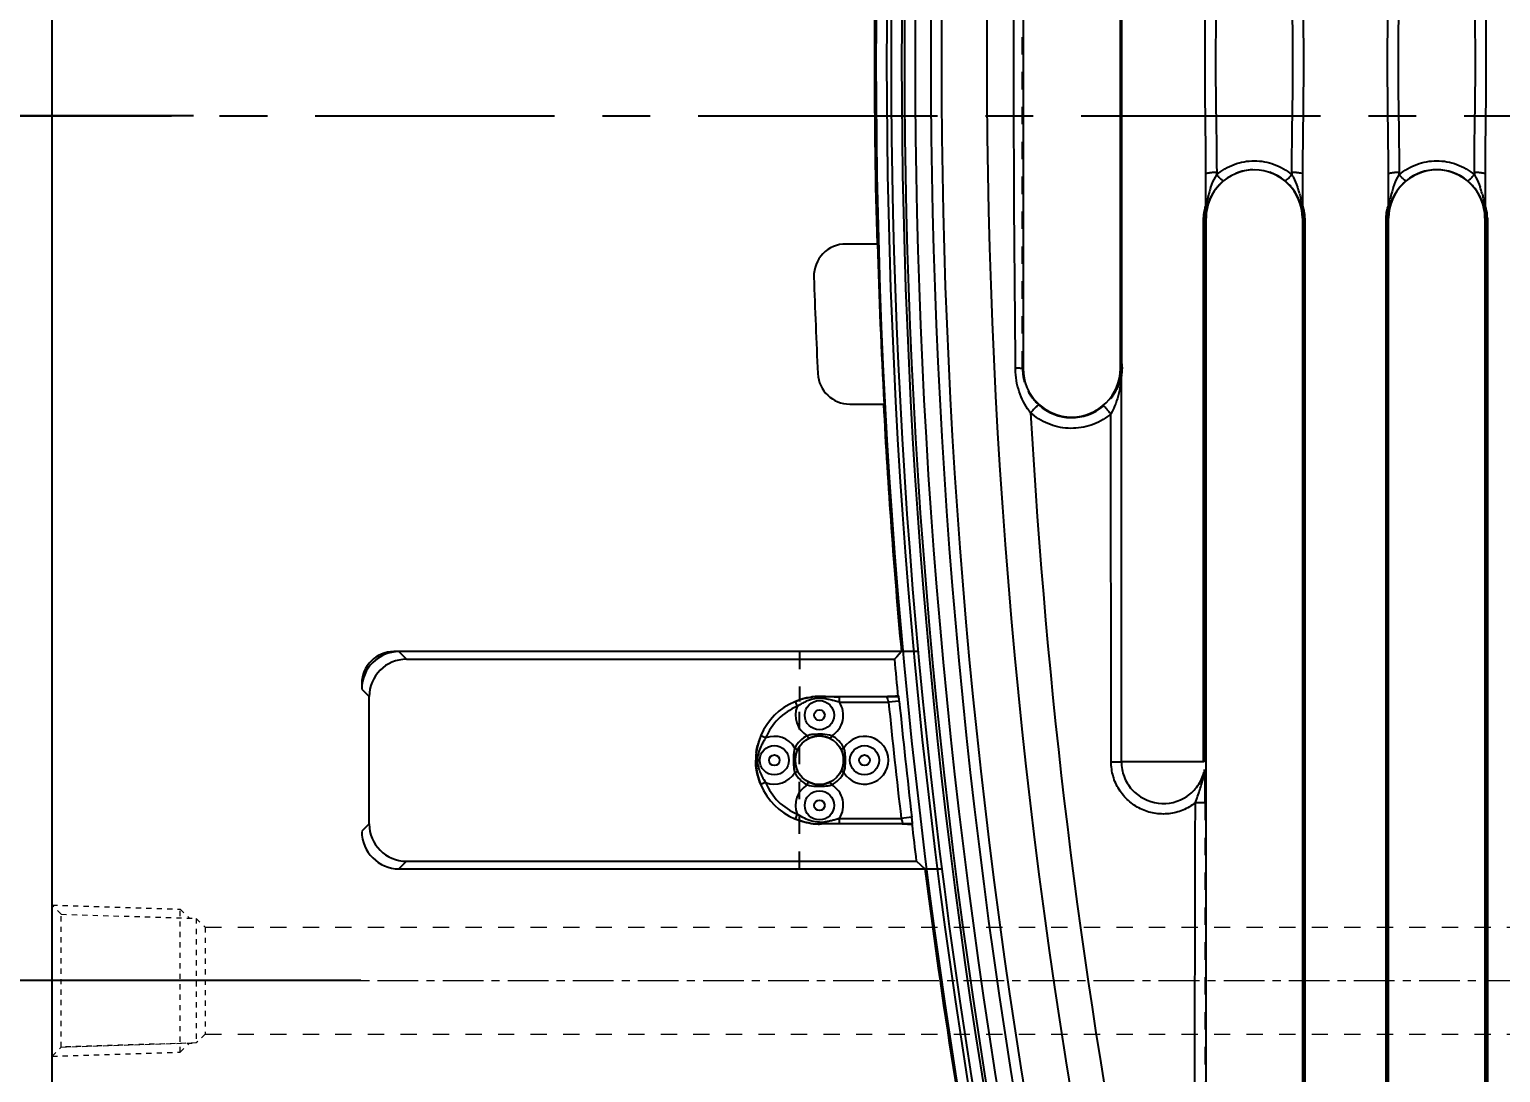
# Model space of a CAD drawing. Header units: millimetres. Extents: x 1147 to 12155, y -6137 to -4403.
# Drawn here: x 3821.6 to 3959.4, y -5353.4 to -5255.7 of the extents above; entities that cross this region are included whole.
import ezdxf

# ---------------------------------------------------------------- set-up
doc = ezdxf.new("R2010")
doc.units = ezdxf.units.MM
doc.header["$LTSCALE"] = 16.335
doc.header["$PDMODE"] = 3
doc.header["$PDSIZE"] = 0.3125
doc.linetypes.add('CENTER', pattern=[0.6, 0.375, -0.075, 0.075, -0.075])
doc.linetypes.add('HIDDEN', pattern=[0.2, 0.1, -0.1])
doc.layers.get('0').update_dxf_attribs({"linetype": 'CONTINUOUS'})
doc.layers.get('Defpoints').update_dxf_attribs({"linetype": 'CONTINUOUS'})
doc.layers.add('cool', color=153, linetype='HIDDEN', lineweight=9)
doc.layers.add('DEFAULT_2', color=8, linetype='HIDDEN')
doc.styles.get("Standard").update_dxf_attribs({"font": 'txt', "width": 0.8})
doc.dimstyles.get("Standard").update_dxf_attribs({"dimtxt": 0.15625, "dimasz": 0.1875, "dimexe": 0.125, "dimexo": 0.0625, "dimtad": 0, "dimtih": 1, "dimtoh": 1, "dimdsep": 46, "dimtxsty": 'Standard', "dimcen": 0.09, "dimadec": 0, "dimazin": 0, "dimtp": 0.01, "dimtm": 0.01, "dimtfac": 1, "dimtofl": 0, "dimtmove": 0, "dimatfit": 3, "dimfxl": 0, "dimtolj": 1, "dimarcsym": 0})

# ---------------------------------------------------------------- blocks, each defined once
blk = doc.blocks.new('*D714')
at = {"color": 4, "lineweight": -2}
blk.add_line((3836.96, -5263.77), (3816.27, -5263.77), dxfattribs=at)
at = {"layer": 'Defpoints', "color": 0}
for p in [(3816.27, -5263.77), (3837.02, -5263.77), (4103.73, -5263.77)]:
    blk.add_point(p, dxfattribs=at)
at = {"color": 6, "insert": (3808.27, -5263.77), "char_height": 8, "attachment_point": 5}
blk.add_mtext('\\A1;0.00', dxfattribs=at)
blk = doc.blocks.new('*D715')
at = {"color": 4, "lineweight": -2}
blk.add_line((3856.58, -5108.77), (3814.98, -5108.77), dxfattribs=at)
at = {"layer": 'Defpoints', "color": 0}
for p in [(3814.98, -5108.77), (3856.64, -5108.77), (4103.73, -5263.77)]:
    blk.add_point(p, dxfattribs=at)
at = {"color": 6, "insert": (3801.11, -5108.77), "char_height": 8, "attachment_point": 5}
blk.add_mtext('\\A1;155.00', dxfattribs=at)
blk = doc.blocks.new('*D716')
at = {"color": 4, "lineweight": -2}
blk.add_line((3858.67, -5058.77), (3814.98, -5058.77), dxfattribs=at)
at = {"layer": 'Defpoints', "color": 0}
for p in [(3814.98, -5058.77), (3858.73, -5058.77), (4103.73, -5263.77)]:
    blk.add_point(p, dxfattribs=at)
at = {"color": 6, "insert": (3800.58, -5058.77), "char_height": 8, "attachment_point": 5}
blk.add_mtext('\\A1;205.00', dxfattribs=at)
blk = doc.blocks.new('*D717')
at = {"color": 4, "lineweight": -2}
blk.add_line((3824.53, -5433.77), (3814.98, -5433.77), dxfattribs=at)
at = {"layer": 'Defpoints', "color": 0}
for p in [(4103.73, -5263.77), (3814.98, -5433.77), (3824.59, -5433.77)]:
    blk.add_point(p, dxfattribs=at)
at = {"color": 6, "insert": (3801.65, -5433.77), "char_height": 8, "attachment_point": 5}
blk.add_mtext('\\A1;170.00', dxfattribs=at)
blk = doc.blocks.new('*D718')
at = {"color": 4, "lineweight": -2}
blk.add_line((3847.67, -5468.77), (3814.98, -5468.77), dxfattribs=at)
at = {"layer": 'Defpoints', "color": 0}
for p in [(4103.73, -5263.77), (3814.98, -5468.77), (3847.73, -5468.77)]:
    blk.add_point(p, dxfattribs=at)
at = {"color": 6, "insert": (3800.58, -5468.77), "char_height": 8, "attachment_point": 5}
blk.add_mtext('\\A1;205.00', dxfattribs=at)
blk = doc.blocks.new('*D719')
at = {"color": 4, "lineweight": -2}
blk.add_line((3858.73, -5479.83), (3858.73, -5513.1), dxfattribs=at)
at = {"layer": 'Defpoints', "color": 0}
for p in [(4103.73, -5263.77), (3858.73, -5479.77), (3858.73, -5513.1)]:
    blk.add_point(p, dxfattribs=at)
at = {"color": 6, "insert": (3858.73, -5528.03), "char_height": 8, "attachment_point": 5, "rotation": 90}
blk.add_mtext('\\A1;245.00', dxfattribs=at)
blk = doc.blocks.new('*D721')
at = {"color": 4, "lineweight": -2}
blk.add_line((3858.73, -5054.5), (3858.73, -5013.34), dxfattribs=at)
at = {"layer": 'Defpoints', "color": 0}
for p in [(3858.73, -5013.34), (3858.73, -5054.56), (4103.73, -5263.77)]:
    blk.add_point(p, dxfattribs=at)
at = {"color": 6, "insert": (3858.73, -4998.41), "char_height": 8, "attachment_point": 5, "rotation": 90}
blk.add_mtext('\\A1;245.00', dxfattribs=at)
blk = doc.blocks.new('*D722')
at = {"color": 4, "lineweight": -2}
blk.add_line((3862.55, -5213.77), (3818.26, -5213.77), dxfattribs=at)
at = {"layer": 'Defpoints', "color": 0}
for p in [(3818.26, -5213.77), (3862.62, -5213.77), (4103.73, -5263.77)]:
    blk.add_point(p, dxfattribs=at)
at = {"color": 6, "insert": (3807.06, -5213.77), "char_height": 8, "attachment_point": 5}
blk.add_mtext('\\A1;50.00', dxfattribs=at)
blk = doc.blocks.new('*D723')
at = {"color": 4, "lineweight": -2}
blk.add_line((3852.64, -5344.77), (3818.26, -5344.77), dxfattribs=at)
at = {"layer": 'Defpoints', "color": 0}
for p in [(4103.73, -5263.77), (3818.26, -5344.77), (3852.7, -5344.77)]:
    blk.add_point(p, dxfattribs=at)
at = {"color": 6, "insert": (3807.59, -5344.77), "char_height": 8, "attachment_point": 5}
blk.add_mtext('\\A1;81.00', dxfattribs=at)
blk = doc.blocks.new('37')
at = {"layer": 'cool', "ltscale": 0.3}
for p, q in [((720.86, -74.78), (720, -73.92)), ((720, -73.92), (732, -74.3)), ((732, -74.3), (732.86, -75.15)), ((732, -87.7), (732, -74.3)), ((720.86, -87.22), (720.86, -74.78)), ((720.86, -74.78), (733.5, -75.17)), ((733.5, -75.17), (734.33, -76)), ((733.5, -75.17), (733.5, -86.83)), ((734.33, -76), (734.33, -86)), ((734.33, -86), (733.5, -86.83)), ((720, -88.08), (720.86, -87.22)), ((720, -88.08), (732, -87.7)), ((733.5, -86.83), (720.86, -87.22)), ((720.86, -87.22), (733.5, -86.83)), ((732, -87.7), (732.86, -86.85))]:
    blk.add_line(p, q, dxfattribs=at)
at = {"layer": 'cool', "ltscale": 0.932966}
for p, q in [((734.33, -76), (1170, -76)), ((734.33, -86), (1170, -86))]:
    blk.add_line(p, q, dxfattribs=at)
at = {"layer": 'cool', "color": 1, "linetype": 'CENTER', "ltscale": 0.621977}
blk.add_line((720, -81), (1175, -81), dxfattribs=at)

msp = doc.modelspace()

# ---------------------------------------------------------------- linework, layer by layer
at = {"color": 7, "linetype": 'Continuous'}
for p, q in [((3823.729, -5432.772), (3823.729, -5094.772)), ((3914.667, -5230.115), (3914.667, -5287.428)), ((3923.772, -5287.428), (3923.772, -5230.115)), ((3923.888, -5230.663), (3923.888, -5286.883)), ((3931.788, -5272.466), (3931.788, -5269.227)), ((3932.794, -5269.278), (3932.794, -5269.035)), ((3939.832, -5269.035), (3939.832, -5269.278)), ((3940.838, -5269.227), (3940.838, -5272.466)), ((3948.882, -5272.466), (3948.882, -5269.227)), ((3949.887, -5269.278), (3949.887, -5269.035)), ((3956.926, -5269.035), (3956.926, -5269.278)), ((3957.931, -5269.227), (3957.931, -5272.466)), ((3931.576, -5324.28), (3931.576, -5273.351)), ((3931.576, -5273.351), (3931.799, -5273.351)), ((3931.628, -5324.28), (3931.628, -5273.351)), ((3931.799, -5363.846), (3931.799, -5273.351)), ((3940.827, -5273.351), (3940.827, -5363.846)), ((3941.051, -5273.351), (3940.827, -5273.351)), ((3940.999, -5273.351), (3940.999, -5363.846)), ((3941.051, -5273.351), (3941.051, -5363.846)), ((3948.669, -5378.124), (3948.669, -5273.351)), ((3948.669, -5273.351), (3948.893, -5273.351)), ((3948.721, -5378.124), (3948.721, -5273.351)), ((3948.893, -5378.124), (3948.893, -5273.351)), ((3957.92, -5273.351), (3957.92, -5378.124)), ((3958.144, -5273.351), (3957.92, -5273.351)), ((3958.092, -5273.351), (3958.092, -5378.124)), ((3958.144, -5273.351), (3958.144, -5378.124)), ((3900.983, -5275.772), (3898.073, -5275.772)), ((3923.846, -5287.428), (3923.884, -5287.428)), ((3923.871, -5324.28), (3923.871, -5288.085)), ((3898.436, -5290.772), (3901.591, -5290.772)), ((3904.831, -5313.956), (3855.729, -5313.956)), ((3856.202, -5313.956), (3856.918, -5314.672)), ((3903.266, -5313.956), (3902.831, -5314.433)), ((3856.918, -5314.672), (3902.613, -5314.672)), ((3902.831, -5314.433), (3902.613, -5314.672)), ((3852.729, -5317.473), (3853.422, -5318.167)), ((3853.422, -5330.091), (3853.422, -5318.167)), ((3902.948, -5318.176), (3895.59, -5318.176)), ((3897.463, -5318.679), (3897.463, -5318.176)), ((3893.312, -5318.63), (3893.504, -5319.094)), ((3893.729, -5318.503), (3893.729, -5318.63)), ((3897.463, -5318.679), (3902.067, -5318.679)), ((3903.066, -5318.579), (3902.067, -5318.679)), ((3890.555, -5322.043), (3890.091, -5321.851)), ((3894.444, -5321.829), (3894.577, -5322.097)), ((3896.737, -5321.829), (3896.603, -5322.097)), ((3893.29, -5322.982), (3893.558, -5323.116)), ((3897.891, -5322.982), (3897.622, -5323.116)), ((3893.29, -5325.276), (3893.558, -5325.142)), ((3897.891, -5325.276), (3897.622, -5325.142)), ((3931.628, -5324.28), (3923.871, -5324.28)), ((3890.555, -5326.215), (3890.091, -5326.407)), ((3894.444, -5326.429), (3894.577, -5326.161)), ((3896.737, -5326.429), (3896.603, -5326.161)), ((3893.504, -5329.164), (3893.312, -5329.628)), ((3853.422, -5330.091), (3852.729, -5330.785)), ((3904.24, -5330.082), (3895.59, -5330.082)), ((3897.463, -5329.58), (3903.248, -5329.58)), ((3904.245, -5329.462), (3903.248, -5329.58)), ((3856.918, -5333.586), (3856.202, -5334.302)), ((3856.202, -5334.302), (3907.047, -5334.302)), ((3856.918, -5333.586), (3904.666, -5333.586)), ((3904.666, -5333.586), (3905.476, -5334.302))]:
    msp.add_line(p, q, dxfattribs=at)
at = {"color": 1, "linetype": 'CENTER', "ltscale": 3.659596}
msp.add_line((3776.634, -5263.772), (4430.824, -5263.772), dxfattribs=at)
at = {"color": 7, "linetype": 'Continuous'}
for centre, radius in [((3895.59, -5319.906), 1.368), ((3895.59, -5319.906), 0.497), ((3895.59, -5324.129), 2.276), ((3891.367, -5324.129), 1.368), ((3891.367, -5324.129), 0.497), ((3899.813, -5324.129), 1.368), ((3899.813, -5324.129), 0.497), ((3895.59, -5328.352), 1.368), ((3895.59, -5328.352), 0.497)]:
    msp.add_circle(centre, radius, dxfattribs=at)
for centre, radius, start, end in [((4505.929, -5258.772), 605.047, 169.272711, 190.727289), ((4505.929, -5258.772), 604.043, 169.272711, 190.727289), ((4505.929, -5258.772), 603.626, 169.272711, 190.727289), ((4505.929, -5258.772), 602.639, 169.272711, 190.727289), ((4505.929, -5258.772), 602.369, 169.272711, 190.727289), ((4505.929, -5258.772), 601.382, 169.272711, 190.727289), ((4505.929, -5258.772), 599.906, 169.272711, 190.727289), ((4505.929, -5258.772), 598.919, 169.272711, 190.727289), ((4505.929, -5258.772), 594.664, 169.272711, 190.727289), ((6360.815, -5258.772), 2447.046, 179.329378, 180.670621), ((4505.929, -5258.772), 605.185, 178.390315, 181.609685), ((3936.313, -5273.351), 4.514, 0, 180), ((3953.407, -5273.351), 4.514, 0, 180), ((3953.407, -5273.297), 4.488, 50.0668, 129.93443), ((3940.612, -5273.355), 8.85, 164.28116, 168.36009), ((3940.005, -5273.186), 8.219, 161.11017, 164.26855), ((3932.63, -5273.185), 8.211, 15.03313, 19.57562), ((3957.706, -5273.355), 8.85, 164.28115, 168.36009), ((3957.098, -5273.186), 8.219, 161.11016, 164.26854), ((3949.724, -5273.185), 8.211, 15.03312, 19.57561), ((3930.846, -5272.249), 0.942, 347.95537, 359.98382), ((3905.373, -5273.524), 26.416, 1.95041, 2.34044), ((3930.883, -5272.467), 0.905, 349.97346, 0.07533), ((3941.779, -5272.249), 0.942, 180.01321, 192.04539), ((3941.751, -5272.465), 0.913, 180.03426, 190.05127), ((3968.313, -5273.561), 27.477, 177.91745, 178.04846), ((3966.178, -5273.483), 25.34, 177.65342, 177.91798), ((3941.8, -5272.276), 0.94, 178.36045, 190.35023), ((3947.94, -5272.249), 0.942, 347.95537, 359.98382), ((3922.467, -5273.524), 26.416, 1.95041, 2.34044), ((3947.977, -5272.467), 0.905, 349.97346, 0.07533), ((3958.873, -5272.249), 0.942, 180.01321, 192.04539), ((3958.844, -5272.465), 0.913, 180.03426, 190.05127), ((3985.407, -5273.561), 27.477, 177.91745, 178.04846), ((3983.271, -5273.483), 25.34, 177.65342, 177.91798), ((3958.893, -5272.276), 0.94, 178.36045, 190.35023), ((3898.073, -5278.772), 3, 90, 181.8845), ((4505.929, -5258.772), 605.132, 181.609824, 183.031273), ((4505.929, -5258.772), 611.185, 181.884497, 182.733065), ((3898.436, -5287.772), 3, 182.73306, 270), ((3921.294, -5287.327), 7.358, 180.66477, 181.45014), ((3919.22, -5287.428), 4.553, 180, 0), ((3919.146, -5287.302), 4.748, 340.84595, 351.78273), ((3919.763, -5287.357), 4.172, 349.95743, 351.2442), ((3893.467, -5286.917), 30.421, 359.03717, 359.38618), ((3884.951, -5286.878), 38.938, 359.46339, 359.99317), ((4505.929, -5258.772), 605.185, 183.03101, 185.231862), ((3919.566, -5288.121), 5.435, 217.18226, 219.51455), ((3919.094, -5287.454), 5.555, 227.95063, 230.13497), ((4505.929, -5258.772), 591.466, 183.179757, 190.727288), ((3919.226, -5287.44), 4.594, 227.59195, 310.56695), ((3919.262, -5287.411), 5.606, 308.55817, 310.21016), ((3856.229, -5317.456), 3.5, 90, 180), ((3855.729, -5316.956), 3, 90, 180), ((4505.929, -5258.772), 605.9, 185.293616, 185.626552), ((3895.59, -5324.129), 5.953, 90, 270), ((3897.641, -5246.443), 71.734, 269.32312, 269.85783), ((3873.849, -5321.475), 29.36, 5.65909, 6.46741), ((3895.59, -5324.129), 5.451, 112.50433, 157.49567), ((3895.59, -5319.906), 2.239, 158.72417, 239.18722), ((3895.59, -5319.906), 2.239, 300.81278, 33.24704), ((4505.929, -5258.772), 606.827, 185.665569, 186.700867), ((4505.929, -5258.772), 605.822, 185.665569, 186.700861), ((3896.16, -5324.349), 6.564, 162.74278, 165.2017), ((3895.81, -5324.235), 6.196, 157.36383, 162.78872), ((3895.561, -5325.443), 6.051, 149.35049, 151.16403), ((3896.011, -5325.713), 6.575, 146.06821, 149.32006), ((3891.367, -5324.129), 2.239, 30.81278, 111.27583), ((3895.59, -5324.129), 2.57, 116.49769, 153.50231), ((3895.603, -5331.22), 9.524, 88.26415, 90.07492), ((3895.59, -5324.129), 2.57, 26.49769, 63.50231), ((3899.813, -5324.129), 2.239, 210.81278, 149.18722), ((3902.693, -5324.117), 9.535, 178.26762, 180.07804), ((3888.51, -5324.141), 9.513, 358.25864, 0.07367), ((3891.367, -5324.129), 2.239, 248.72416, 329.18722), ((3895.59, -5324.129), 5.451, 202.50434, 247.49567), ((3895.59, -5324.129), 2.57, 206.49769, 243.50231), ((3895.59, -5328.352), 2.239, 120.81278, 201.27583), ((3895.578, -5317.038), 9.524, 268.26415, 270.07492), ((3895.59, -5324.129), 2.57, 296.49769, 333.50231), ((3895.59, -5328.352), 2.239, 326.75294, 59.18722), ((3896.965, -5324.071), 6.158, 235.80502, 236.44836), ((3897.672, -5405.913), 75.832, 90.15809, 90.67199), ((3898.577, -5335.158), 5.689, 101.29729, 102.46748), ((4505.929, -5258.772), 605.9, 186.758966, 187.092828), ((3866.774, -5333.815), 37.722, 6.07893, 6.62525), ((3875.668, -5332.813), 28.773, 5.30909, 5.97089), ((3856.229, -5330.802), 3.5, 180, 270), ((4505.929, -5258.772), 605.185, 187.169529, 190.727289)]:
    msp.add_arc(centre, radius, start, end, dxfattribs=at)
for centre, major_axis, start_param, end_param in [((3856.927, -5318.176), (2.482, -2.482), 2.357564, 3.9256213), ((3856.927, -5330.082), (-2.482, -2.482), -0.7840286, 0.7840286)]:
    msp.add_ellipse(centre, major_axis=major_axis, ratio=0.9972647, start_param=start_param, end_param=end_param, dxfattribs=at)
for points, knots in [([(3931.788, -5269.227), (3931.788, -5267.49), (3931.737, -5264.005), (3931.694, -5258.772), (3931.738, -5253.538), (3931.788, -5250.053), (3931.788, -5248.316)], [0, 0, 0, 0, 0.249204, 0.5000026, 0.7507832, 1, 1, 1, 1]), ([(3932.794, -5248.508), (3932.794, -5250.211), (3932.731, -5253.632), (3932.673, -5258.772), (3932.731, -5263.911), (3932.794, -5267.332), (3932.794, -5269.035)], [0, 0, 0, 0, 0.2489842, 0.5000001, 0.751016, 1, 1, 1, 1]), ([(3939.832, -5269.035), (3939.832, -5267.332), (3939.896, -5263.911), (3939.953, -5258.772), (3939.896, -5253.632), (3939.832, -5250.211), (3939.832, -5248.508)], [0, 0, 0, 0, 0.2489837, 0.4999993, 0.7510154, 1, 1, 1, 1]), ([(3940.838, -5248.316), (3940.838, -5250.053), (3940.889, -5253.538), (3940.932, -5258.772), (3940.889, -5264.005), (3940.838, -5267.49), (3940.838, -5269.227)], [0, 0, 0, 0, 0.2492143, 0.4999987, 0.7507934, 1, 1, 1, 1]), ([(3948.882, -5269.227), (3948.882, -5267.49), (3948.831, -5264.005), (3948.788, -5258.772), (3948.831, -5253.538), (3948.882, -5250.053), (3948.882, -5248.316)], [0, 0, 0, 0, 0.249204, 0.5000026, 0.7507832, 1, 1, 1, 1]), ([(3949.887, -5248.508), (3949.888, -5250.211), (3949.824, -5253.632), (3949.767, -5258.772), (3949.824, -5263.911), (3949.887, -5267.332), (3949.887, -5269.035)], [0, 0, 0, 0, 0.2489842, 0.5000001, 0.751016, 1, 1, 1, 1]), ([(3956.926, -5269.035), (3956.926, -5267.332), (3956.989, -5263.911), (3957.047, -5258.772), (3956.989, -5253.632), (3956.926, -5250.211), (3956.926, -5248.508)], [0, 0, 0, 0, 0.2489837, 0.4999993, 0.7510154, 1, 1, 1, 1]), ([(3957.931, -5248.316), (3957.931, -5250.053), (3957.982, -5253.538), (3958.025, -5258.772), (3957.982, -5264.005), (3957.931, -5267.49), (3957.931, -5269.227)], [0, 0, 0, 0, 0.2492143, 0.4999987, 0.7507934, 1, 1, 1, 1]), ([(3932.794, -5269.278), (3933.277, -5268.867), (3934.398, -5268.206), (3936.313, -5267.864), (3938.229, -5268.207), (3939.35, -5268.867), (3939.832, -5269.278)], [0, 0, 0, 0, 0.2495503, 0.5000102, 0.750467, 1, 1, 1, 1]), ([(3949.887, -5269.278), (3950.37, -5268.867), (3951.491, -5268.207), (3953.407, -5267.864), (3955.322, -5268.206), (3956.443, -5268.867), (3956.926, -5269.278)], [0, 0, 0, 0, 0.2495481, 0.5000046, 0.7504662, 1, 1, 1, 1]), ([(3931.788, -5269.227), (3931.788, -5269.189), (3931.916, -5269.125), (3932.107, -5269.084), (3932.425, -5269.043), (3932.66, -5269.035), (3932.794, -5269.035)], [0, 0, 0, 0, 0.1077377, 0.3176549, 0.6172999, 1, 1, 1, 1]), ([(3932.228, -5270.525), (3932.266, -5270.414), (3932.424, -5269.986), (3932.622, -5269.571), (3932.794, -5269.278)], [0, 0, 0, 0, 0.2561522, 1, 1, 1, 1]), ([(3933.433, -5269.856), (3933.421, -5269.86), (3933.387, -5269.847), (3933.335, -5269.815), (3933.264, -5269.76), (3933.145, -5269.654), (3932.985, -5269.492), (3932.858, -5269.351), (3932.794, -5269.278)], [0, 0, 0, 0, 0.0403801, 0.1132864, 0.2168797, 0.3470449, 0.6636891, 1, 1, 1, 1]), ([(3939.194, -5269.856), (3939.204, -5269.859), (3939.233, -5269.85), (3939.311, -5269.804), (3939.446, -5269.689), (3939.629, -5269.505), (3939.763, -5269.357), (3939.832, -5269.278)], [0, 0, 0, 0, 0.0353528, 0.0990965, 0.3156987, 0.6364253, 1, 1, 1, 1]), ([(3939.832, -5269.035), (3939.966, -5269.035), (3940.201, -5269.043), (3940.52, -5269.084), (3940.711, -5269.125), (3940.838, -5269.189), (3940.838, -5269.227)], [0, 0, 0, 0, 0.3827001, 0.6823451, 0.8922623, 1, 1, 1, 1]), ([(3939.832, -5269.278), (3939.885, -5269.366), (3940.09, -5269.739), (3940.258, -5270.131), (3940.366, -5270.434)], [0, 0, 0, 0, 0.2422963, 1, 1, 1, 1]), ([(3948.882, -5269.227), (3948.882, -5269.189), (3949.009, -5269.125), (3949.2, -5269.084), (3949.519, -5269.043), (3949.754, -5269.035), (3949.887, -5269.035)], [0, 0, 0, 0, 0.1077377, 0.3176549, 0.6172999, 1, 1, 1, 1]), ([(3949.322, -5270.525), (3949.36, -5270.414), (3949.517, -5269.986), (3949.715, -5269.571), (3949.887, -5269.278)], [0, 0, 0, 0, 0.2561522, 1, 1, 1, 1]), ([(3950.526, -5269.856), (3950.515, -5269.86), (3950.481, -5269.847), (3950.429, -5269.815), (3950.358, -5269.76), (3950.238, -5269.654), (3950.079, -5269.492), (3949.951, -5269.351), (3949.887, -5269.278)], [0, 0, 0, 0, 0.0403801, 0.1132864, 0.2168797, 0.3470449, 0.6636891, 1, 1, 1, 1]), ([(3956.287, -5269.856), (3956.297, -5269.859), (3956.327, -5269.85), (3956.404, -5269.804), (3956.539, -5269.689), (3956.723, -5269.505), (3956.857, -5269.357), (3956.926, -5269.278)], [0, 0, 0, 0, 0.0353493, 0.0990886, 0.3156832, 0.63641, 1, 1, 1, 1]), ([(3956.926, -5269.035), (3957.059, -5269.035), (3957.295, -5269.043), (3957.613, -5269.084), (3957.804, -5269.125), (3957.931, -5269.189), (3957.931, -5269.227)], [0, 0, 0, 0, 0.3827001, 0.6823451, 0.8922623, 1, 1, 1, 1]), ([(3956.926, -5269.278), (3956.978, -5269.366), (3957.183, -5269.739), (3957.352, -5270.131), (3957.46, -5270.434)], [0, 0, 0, 0, 0.2422963, 1, 1, 1, 1]), ([(3940.56, -5271.055), (3940.598, -5271.198), (3940.667, -5271.483), (3940.729, -5271.805), (3940.764, -5272.018), (3940.78, -5272.122), (3940.795, -5272.224), (3940.807, -5272.321), (3940.821, -5272.412), (3940.822, -5272.458), (3940.839, -5272.512), (3940.838, -5272.476), (3940.838, -5272.466)], [0, 0, 0, 0, 0.2947104, 0.5854651, 0.656224, 0.7259694, 0.7946352, 0.8621265, 0.92397, 0.9666013, 0.978858, 1, 1, 1, 1]), ([(3957.653, -5271.055), (3957.692, -5271.198), (3957.76, -5271.483), (3957.822, -5271.805), (3957.857, -5272.018), (3957.873, -5272.122), (3957.888, -5272.224), (3957.9, -5272.321), (3957.914, -5272.412), (3957.916, -5272.458), (3957.932, -5272.512), (3957.931, -5272.476), (3957.931, -5272.466)], [0, 0, 0, 0, 0.2947104, 0.5854652, 0.6562241, 0.7259694, 0.7946353, 0.8621267, 0.9239701, 0.9666014, 0.978858, 1, 1, 1, 1]), ([(3931.576, -5273.351), (3931.576, -5273.119), (3931.605, -5272.799), (3931.695, -5272.439), (3931.738, -5272.306), (3931.761, -5272.259)], [0, 0, 0, 0, 0.6249917, 0.8585262, 1, 1, 1, 1]), ([(3931.768, -5272.445), (3931.767, -5272.44), (3931.765, -5272.422), (3931.739, -5272.46), (3931.73, -5272.51), (3931.698, -5272.62), (3931.674, -5272.761), (3931.659, -5272.869), (3931.653, -5272.927)], [0, 0, 0, 0, 0.0315858, 0.0586547, 0.1796491, 0.3874533, 0.666809, 1, 1, 1, 1]), ([(3931.761, -5272.259), (3931.766, -5272.248), (3931.78, -5272.211), (3931.788, -5272.242), (3931.788, -5272.249)], [0, 0, 0, 0, 0.6264378, 1, 1, 1, 1]), ([(3931.788, -5272.466), (3931.788, -5272.568), (3931.85, -5272.076), (3931.883, -5271.893), (3931.924, -5271.67), (3931.945, -5271.57)], [0, 0, 0, 0, 0.3379978, 0.6635058, 1, 1, 1, 1]), ([(3940.892, -5272.324), (3940.889, -5272.316), (3940.88, -5272.291), (3940.87, -5272.266), (3940.861, -5272.249)], [0, 0, 0, 0, 0.3100046, 1, 1, 1, 1]), ([(3940.999, -5273.351), (3940.999, -5273.162), (3940.981, -5272.897), (3940.921, -5272.598), (3940.893, -5272.484), (3940.876, -5272.445)], [0, 0, 0, 0, 0.6198883, 0.8589649, 1, 1, 1, 1]), ([(3941.051, -5273.351), (3941.051, -5273.147), (3941.02, -5272.799), (3940.941, -5272.459), (3940.892, -5272.324)], [0, 0, 0, 0, 0.5872905, 1, 1, 1, 1]), ([(3948.669, -5273.351), (3948.669, -5273.119), (3948.699, -5272.799), (3948.788, -5272.439), (3948.831, -5272.306), (3948.854, -5272.259)], [0, 0, 0, 0, 0.6249917, 0.8585262, 1, 1, 1, 1]), ([(3948.861, -5272.445), (3948.861, -5272.44), (3948.859, -5272.422), (3948.832, -5272.46), (3948.824, -5272.51), (3948.791, -5272.62), (3948.768, -5272.761), (3948.753, -5272.869), (3948.746, -5272.927)], [0, 0, 0, 0, 0.0315858, 0.0586547, 0.1796491, 0.3874533, 0.666809, 1, 1, 1, 1]), ([(3948.854, -5272.259), (3948.859, -5272.248), (3948.873, -5272.211), (3948.882, -5272.242), (3948.882, -5272.249)], [0, 0, 0, 0, 0.6264378, 1, 1, 1, 1]), ([(3948.882, -5272.466), (3948.882, -5272.568), (3948.943, -5272.076), (3948.977, -5271.893), (3949.017, -5271.67), (3949.038, -5271.57)], [0, 0, 0, 0, 0.337998, 0.6635059, 1, 1, 1, 1]), ([(3957.986, -5272.324), (3957.983, -5272.316), (3957.973, -5272.291), (3957.963, -5272.266), (3957.954, -5272.249)], [0, 0, 0, 0, 0.3100046, 1, 1, 1, 1]), ([(3958.092, -5273.351), (3958.092, -5273.162), (3958.075, -5272.897), (3958.015, -5272.598), (3957.987, -5272.484), (3957.969, -5272.445)], [0, 0, 0, 0, 0.6198883, 0.8589649, 1, 1, 1, 1]), ([(3958.144, -5273.351), (3958.144, -5273.147), (3958.114, -5272.799), (3958.034, -5272.459), (3957.986, -5272.324)], [0, 0, 0, 0, 0.5872905, 1, 1, 1, 1]), ([(3931.653, -5272.927), (3931.649, -5272.961), (3931.635, -5273.102), (3931.628, -5273.244), (3931.628, -5273.351)], [0, 0, 0, 0, 0.2408671, 1, 1, 1, 1]), ([(3948.746, -5272.927), (3948.742, -5272.961), (3948.728, -5273.102), (3948.721, -5273.244), (3948.721, -5273.351)], [0, 0, 0, 0, 0.2408671, 1, 1, 1, 1]), ([(3914.614, -5287.428), (3914.609, -5287.426), (3914.59, -5287.426), (3914.53, -5287.42), (3914.403, -5287.419), (3914.196, -5287.414), (3914.031, -5287.413), (3913.937, -5287.412)], [0, 0, 0, 0, 0.0253558, 0.0813523, 0.2714265, 0.5831719, 1, 1, 1, 1]), ([(3915.236, -5291.406), (3914.826, -5290.865), (3914.189, -5289.604), (3913.956, -5288.218), (3913.938, -5287.513)], [0, 0, 0, 0, 0.4906966, 1, 1, 1, 1]), ([(3923.846, -5287.98), (3923.852, -5287.938), (3923.874, -5287.755), (3923.884, -5287.57), (3923.884, -5287.428)], [0, 0, 0, 0, 0.2318212, 1, 1, 1, 1]), ([(3923.889, -5286.909), (3923.902, -5286.995), (3923.946, -5287.355), (3923.928, -5287.721), (3923.886, -5287.992)], [0, 0, 0, 0, 0.2417625, 1, 1, 1, 1]), ([(3923.869, -5288.099), (3923.854, -5288.322), (3923.766, -5289.204), (3923.569, -5290.079), (3923.34, -5290.702)], [0, 0, 0, 0, 0.2518803, 1, 1, 1, 1]), ([(3923.34, -5290.702), (3923.309, -5290.789), (3923.177, -5291.128), (3923.018, -5291.458), (3922.881, -5291.692)], [0, 0, 0, 0, 0.2544745, 1, 1, 1, 1]), ([(3916.128, -5290.831), (3916.117, -5290.829), (3916.088, -5290.856), (3916.036, -5290.894), (3915.963, -5290.965), (3915.873, -5291.051), (3915.767, -5291.158), (3915.598, -5291.335), (3915.465, -5291.478), (3915.373, -5291.579)], [0, 0, 0, 0, 0.0296179, 0.0961492, 0.1929665, 0.3103906, 0.44937, 0.6155093, 1, 1, 1, 1]), ([(3922.756, -5291.795), (3922.249, -5292.199), (3921.085, -5292.837), (3919.128, -5293.15), (3917.179, -5292.796), (3916.03, -5292.134), (3915.533, -5291.718)], [0, 0, 0, 0, 0.250217, 0.5002674, 0.7501373, 1, 1, 1, 1]), ([(3922.213, -5290.929), (3922.221, -5290.934), (3922.241, -5290.959), (3922.285, -5291.004), (3922.347, -5291.076), (3922.463, -5291.207), (3922.642, -5291.414), (3922.795, -5291.592), (3922.881, -5291.692)], [0, 0, 0, 0, 0.0275435, 0.0927506, 0.1885433, 0.3055378, 0.6112265, 1, 1, 1, 1]), ([(3901.836, -5318.176), (3901.852, -5318.17), (3901.898, -5318.237), (3901.942, -5318.327), (3902.008, -5318.492), (3902.047, -5318.612), (3902.067, -5318.679)], [0, 0, 0, 0, 0.0931603, 0.3128738, 0.6301119, 1, 1, 1, 1]), ([(3894.216, -5318.678), (3894.151, -5318.709), (3893.906, -5318.834), (3893.673, -5318.98), (3893.504, -5319.094)], [0, 0, 0, 0, 0.2605905, 1, 1, 1, 1]), ([(3894.842, -5318.438), (3894.786, -5318.454), (3894.573, -5318.52), (3894.365, -5318.606), (3894.216, -5318.678)], [0, 0, 0, 0, 0.2596569, 1, 1, 1, 1]), ([(3895.591, -5318.328), (3895.526, -5318.328), (3895.273, -5318.339), (3895.023, -5318.387), (3894.842, -5318.438)], [0, 0, 0, 0, 0.2561836, 1, 1, 1, 1]), ([(3896.289, -5318.403), (3896.233, -5318.392), (3896.003, -5318.351), (3895.768, -5318.329), (3895.591, -5318.329)], [0, 0, 0, 0, 0.2420668, 1, 1, 1, 1]), ([(3896.876, -5318.539), (3896.829, -5318.527), (3896.635, -5318.478), (3896.439, -5318.432), (3896.289, -5318.403)], [0, 0, 0, 0, 0.2372037, 1, 1, 1, 1]), ([(3897.463, -5318.679), (3897.415, -5318.669), (3897.218, -5318.627), (3897.024, -5318.577), (3896.876, -5318.539)], [0, 0, 0, 0, 0.2409309, 1, 1, 1, 1]), ([(3889.918, -5323.31), (3889.846, -5323.545), (3889.755, -5324.039), (3889.811, -5324.538), (3889.871, -5324.78)], [0, 0, 0, 0, 0.4969695, 1, 1, 1, 1]), ([(3890.26, -5322.524), (3890.228, -5322.584), (3890.093, -5322.837), (3889.981, -5323.102), (3889.918, -5323.31)], [0, 0, 0, 0, 0.238892, 1, 1, 1, 1]), ([(3889.871, -5324.78), (3889.886, -5324.841), (3889.953, -5325.077), (3890.046, -5325.304), (3890.123, -5325.467)], [0, 0, 0, 0, 0.2591535, 1, 1, 1, 1]), ([(3930.798, -5328.105), (3930.444, -5328.388), (3929.652, -5328.856), (3928.319, -5329.199), (3926.942, -5329.156), (3925.63, -5328.732), (3924.487, -5327.96), (3923.602, -5326.903), (3923.042, -5325.643), (3922.914, -5324.731), (3922.913, -5324.278)], [0, 0, 0, 0, 0.1247996, 0.2497247, 0.3746821, 0.4997187, 0.6247713, 0.7498493, 0.8750098, 1, 1, 1, 1]), ([(3922.913, -5324.278), (3923.017, -5324.278), (3923.336, -5324.278), (3923.654, -5324.278), (3923.869, -5324.28)], [0, 0, 0, 0, 0.3263479, 1, 1, 1, 1]), ([(3923.869, -5324.28), (3923.868, -5324.748), (3924.048, -5325.692), (3925.019, -5327.319), (3927.264, -5328.512), (3929.732, -5327.908), (3931.078, -5326.575), (3931.489, -5325.705), (3931.607, -5325.252)], [0, 0, 0, 0, 0.1256769, 0.2514521, 0.4998476, 0.7483264, 0.8741981, 1, 1, 1, 1]), ([(3931.729, -5328.113), (3931.73, -5327.54), (3931.72, -5326.711), (3931.686, -5325.676), (3931.671, -5325.214), (3931.651, -5325.009)], [0, 0, 0, 0, 0.5540547, 0.800494, 1, 1, 1, 1]), ([(3890.123, -5325.467), (3890.156, -5325.535), (3890.285, -5325.793), (3890.436, -5326.039), (3890.555, -5326.215)], [0, 0, 0, 0, 0.26132, 1, 1, 1, 1]), ([(3930.956, -5327.661), (3931.096, -5327.266), (3931.304, -5326.664), (3931.511, -5325.856), (3931.586, -5325.447), (3931.607, -5325.252)], [0, 0, 0, 0, 0.5028193, 0.7635316, 1, 1, 1, 1]), ([(3930.798, -5328.105), (3930.811, -5328.068), (3930.863, -5327.92), (3930.916, -5327.772), (3930.956, -5327.661)], [0, 0, 0, 0, 0.2448979, 1, 1, 1, 1]), ([(3931.729, -5328.113), (3931.7, -5328.109), (3931.605, -5328.112), (3931.416, -5328.106), (3931.135, -5328.106), (3930.919, -5328.105), (3930.798, -5328.105)], [0, 0, 0, 0, 0.0953277, 0.3038236, 0.6085729, 1, 1, 1, 1]), ([(3894.692, -5330.026), (3894.579, -5330.007), (3894.108, -5329.914), (3893.649, -5329.768), (3893.313, -5329.628)], [0, 0, 0, 0, 0.2396336, 1, 1, 1, 1]), ([(3895.59, -5329.93), (3895.65, -5329.93), (3895.883, -5329.922), (3896.115, -5329.889), (3896.286, -5329.856)], [0, 0, 0, 0, 0.2576401, 1, 1, 1, 1]), ([(3896.286, -5329.856), (3896.333, -5329.847), (3896.512, -5329.81), (3896.691, -5329.765), (3896.822, -5329.732)], [0, 0, 0, 0, 0.2612728, 1, 1, 1, 1]), ([(3896.822, -5329.732), (3896.868, -5329.721), (3897.043, -5329.676), (3897.218, -5329.632), (3897.349, -5329.603)], [0, 0, 0, 0, 0.260413, 1, 1, 1, 1]), ([(3903.248, -5329.58), (3903.27, -5329.643), (3903.308, -5329.763), (3903.347, -5329.902), (3903.36, -5330), (3903.369, -5330.042), (3903.355, -5330.085), (3903.343, -5330.082)], [0, 0, 0, 0, 0.3870814, 0.7159294, 0.8396758, 0.9281251, 1, 1, 1, 1])]:
    msp.add_open_spline(points, degree=3, knots=knots, dxfattribs=at)
for points in [[(3923.846, -5287.98), (3923.844, -5288.021), (3923.853, -5288.062), (3923.869, -5288.099)], [(3922.913, -5324.278), (3922.904, -5313.416), (3922.891, -5302.554), (3922.881, -5291.692)], [(3894.111, -5318.358), (3894.355, -5318.293), (3894.603, -5318.242), (3894.854, -5318.208)], [(3893.312, -5318.63), (3893.571, -5318.521), (3893.839, -5318.431), (3894.111, -5318.358)], [(3894.623, -5321.776), (3894.563, -5321.79), (3894.503, -5321.808), (3894.444, -5321.829)], [(3894.96, -5321.721), (3894.847, -5321.732), (3894.734, -5321.749), (3894.623, -5321.776)], [(3895.59, -5321.696), (3895.38, -5321.696), (3895.169, -5321.7), (3894.96, -5321.721)], [(3896.737, -5321.829), (3896.468, -5321.734), (3896.176, -5321.709), (3895.891, -5321.7)], [(3893.29, -5322.982), (3893.195, -5323.251), (3893.171, -5323.543), (3893.162, -5323.828)], [(3897.943, -5323.161), (3897.929, -5323.101), (3897.911, -5323.041), (3897.891, -5322.982)], [(3897.998, -5323.497), (3897.987, -5323.384), (3897.97, -5323.271), (3897.943, -5323.161)], [(3898.023, -5324.129), (3898.023, -5323.918), (3898.02, -5323.707), (3897.998, -5323.497)], [(3893.157, -5324.13), (3893.157, -5324.34), (3893.161, -5324.552), (3893.182, -5324.761)], [(3893.182, -5324.761), (3893.194, -5324.874), (3893.211, -5324.987), (3893.238, -5325.097)], [(3893.238, -5325.097), (3893.252, -5325.157), (3893.269, -5325.217), (3893.29, -5325.276)], [(3897.891, -5325.276), (3897.985, -5325.007), (3898.01, -5324.715), (3898.019, -5324.43)], [(3890.091, -5326.407), (3889.978, -5326.136), (3889.884, -5325.856), (3889.81, -5325.572)], [(3894.444, -5326.429), (3894.713, -5326.524), (3895.005, -5326.549), (3895.29, -5326.558)], [(3895.591, -5326.562), (3895.801, -5326.562), (3896.012, -5326.558), (3896.221, -5326.537)], [(3896.221, -5326.537), (3896.334, -5326.526), (3896.447, -5326.509), (3896.557, -5326.482)], [(3896.557, -5326.482), (3896.618, -5326.468), (3896.678, -5326.45), (3896.737, -5326.429)], [(3894.179, -5329.56), (3893.966, -5329.455), (3893.76, -5329.334), (3893.562, -5329.203)], [(3930.719, -5363.845), (3930.746, -5351.932), (3930.774, -5340.018), (3930.798, -5328.105)], [(3894.868, -5329.83), (3894.63, -5329.764), (3894.4, -5329.67), (3894.179, -5329.56)], [(3895.59, -5329.93), (3895.347, -5329.931), (3895.103, -5329.894), (3894.868, -5329.83)]]:
    msp.add_open_spline(points, degree=3, dxfattribs=at)
at = {"layer": 'DEFAULT_2', "color": 8, "linetype": 'HIDDEN'}
for p, q in [((3900.983, -5275.772), (3901.036, -5275.772)), ((3914.615, -5287.428), (3914.667, -5287.428)), ((3923.772, -5287.428), (3923.846, -5287.428)), ((3901.591, -5290.772), (3901.643, -5290.772)), ((3893.729, -5313.956), (3893.729, -5318.503)), ((3895.59, -5318.157), (3895.59, -5318.176)), ((3895.591, -5318.328), (3895.591, -5318.175)), ((3903.015, -5318.103), (3902.948, -5318.176)), ((3893.729, -5334.302), (3893.729, -5318.63)), ((3895.59, -5329.93), (3895.59, -5330.083)), ((3895.59, -5330.082), (3895.59, -5330.101)), ((3897.463, -5330.082), (3897.463, -5329.58)), ((3904.24, -5330.082), (3904.279, -5330.116)), ((3904.279, -5330.116), (3904.317, -5330.151))]:
    msp.add_line(p, q, dxfattribs=at)
for centre, radius, start, end in [((3936.313, -5273.297), 4.488, 50.06566, 129.93328), ((3936.099, -5273.564), 4.83, 32.52057, 50.14536), ((3953.192, -5273.564), 4.83, 32.52057, 50.14536), ((3936.472, -5273.526), 4.762, 148.05648, 151.59096), ((3936.161, -5273.522), 4.754, 24.02103, 32.49515), ((3953.565, -5273.526), 4.762, 148.05648, 151.59096), ((3953.255, -5273.522), 4.754, 24.02102, 32.49514), ((3919.2, -5287.425), 4.586, 180.03883, 196.25915), ((3895.616, -5323.877), 5.72, 90.25589, 97.65957), ((3895.286, -5386.001), 67.845, 89.25363, 89.74272), ((3876.285, -5321.202), 26.908, 6.47486, 6.61342), ((3895.557, -5324.062), 2.195, 107.17941, 116.48967), ((3895.574, -5324.113), 2.249, 103.45741, 107.18051), ((3895.59, -5324.194), 2.332, 83.96157, 101.44846), ((3895.596, -5324.163), 2.301, 78.36205, 83.96208), ((3895.613, -5324.088), 2.223, 63.56069, 76.35154), ((3895.338, -5324.154), 5.719, 172.37981, 179.74498), ((3895.625, -5324.124), 2.301, 168.37747, 173.96457), ((3895.563, -5324.11), 2.237, 155.29808, 168.39225), ((3895.511, -5324.089), 2.182, 153.5046, 155.23385), ((3895.658, -5324.095), 2.195, 17.21426, 26.48976), ((3895.676, -5324.129), 2.352, 173.96411, 180.01461), ((3895.523, -5324.163), 2.195, 197.22115, 206.48978), ((3895.67, -5324.169), 2.182, 333.50457, 335.21963), ((3895.618, -5324.148), 2.237, 335.28385, 348.37888), ((3895.556, -5324.134), 2.301, 348.36417, 353.95269), ((3895.505, -5324.129), 2.352, 353.95214, 359.9973), ((3895.567, -5324.17), 2.223, 243.56071, 256.35305), ((3895.585, -5324.095), 2.301, 258.3636, 263.96208), ((3895.591, -5324.064), 2.332, 263.96156, 281.44516), ((3895.607, -5324.145), 2.249, 283.45428, 287.18029), ((3895.624, -5324.196), 2.195, 287.17921, 296.48967), ((3895.607, -5324.551), 5.551, 260.5054, 265.42446), ((3895.59, -5324.721), 5.38, 265.46182, 270.00139)]:
    msp.add_arc(centre, radius, start, end, dxfattribs=at)
for points in [[(3914.615, -5287.428), (3914.623, -5268.324), (3914.623, -5249.219), (3914.615, -5230.115)], [(3896.17, -5318.162), (3896.377, -5318.165), (3896.585, -5318.169), (3896.793, -5318.172)], [(3889.669, -5323.396), (3889.701, -5323.152), (3889.751, -5322.91), (3889.813, -5322.673)], [(3897.857, -5324.129), (3897.857, -5323.899), (3897.823, -5323.667), (3897.755, -5323.447)], [(3893.324, -5324.13), (3893.324, -5324.359), (3893.358, -5324.592), (3893.426, -5324.811)], [(3931.729, -5328.113), (3931.723, -5340.024), (3931.719, -5351.935), (3931.718, -5363.846)]]:
    msp.add_open_spline(points, degree=3, dxfattribs=at)
for points, knots in [([(3933.433, -5269.856), (3933.334, -5269.939), (3932.956, -5270.281), (3932.632, -5270.683), (3932.431, -5271.006)], [0, 0, 0, 0, 0.2525037, 1, 1, 1, 1]), ([(3950.526, -5269.856), (3950.427, -5269.939), (3950.05, -5270.281), (3949.726, -5270.683), (3949.524, -5271.006)], [0, 0, 0, 0, 0.2525037, 1, 1, 1, 1]), ([(3932.283, -5271.26), (3932.159, -5271.49), (3932.003, -5271.844), (3931.877, -5272.266), (3931.822, -5272.48), (3931.802, -5272.575), (3931.789, -5272.615)], [0, 0, 0, 0, 0.5424974, 0.7976631, 0.9135343, 1, 1, 1, 1]), ([(3949.377, -5271.26), (3949.252, -5271.49), (3949.097, -5271.844), (3948.97, -5272.266), (3948.915, -5272.48), (3948.895, -5272.575), (3948.883, -5272.615)], [0, 0, 0, 0, 0.5424974, 0.797663, 0.9135343, 1, 1, 1, 1]), ([(3940.852, -5272.624), (3940.852, -5272.629), (3940.851, -5272.645), (3940.836, -5272.621), (3940.833, -5272.593), (3940.817, -5272.538), (3940.802, -5272.474), (3940.784, -5272.402), (3940.764, -5272.325), (3940.719, -5272.162), (3940.64, -5271.913), (3940.552, -5271.696), (3940.504, -5271.587)], [0, 0, 0, 0, 0.0131032, 0.0221637, 0.0531671, 0.1032166, 0.1645904, 0.2315017, 0.3022062, 0.3754756, 0.6819526, 1, 1, 1, 1]), ([(3940.838, -5272.249), (3940.838, -5272.242), (3940.842, -5272.214), (3940.857, -5272.241), (3940.861, -5272.249)], [0, 0, 0, 0, 0.4468368, 1, 1, 1, 1]), ([(3957.945, -5272.624), (3957.945, -5272.629), (3957.945, -5272.645), (3957.929, -5272.621), (3957.926, -5272.593), (3957.91, -5272.538), (3957.896, -5272.474), (3957.877, -5272.402), (3957.858, -5272.325), (3957.813, -5272.162), (3957.733, -5271.913), (3957.646, -5271.696), (3957.597, -5271.587)], [0, 0, 0, 0, 0.0131032, 0.0221637, 0.0531671, 0.1032166, 0.1645903, 0.2315016, 0.3022062, 0.3754756, 0.6819526, 1, 1, 1, 1]), ([(3957.931, -5272.249), (3957.931, -5272.242), (3957.935, -5272.214), (3957.95, -5272.241), (3957.954, -5272.249)], [0, 0, 0, 0, 0.4468368, 1, 1, 1, 1]), ([(3916.128, -5290.831), (3915.816, -5290.546), (3915.267, -5289.892), (3914.916, -5289.113), (3914.798, -5288.709)], [0, 0, 0, 0, 0.501214, 1, 1, 1, 1]), ([(3923.632, -5288.86), (3923.5, -5289.239), (3923.118, -5290.003), (3922.549, -5290.642), (3922.213, -5290.929)], [0, 0, 0, 0, 0.4765481, 1, 1, 1, 1]), ([(3903.015, -5318.103), (3903.006, -5318.113), (3902.959, -5318.116), (3902.88, -5318.13), (3902.756, -5318.138), (3902.603, -5318.148), (3902.426, -5318.156), (3902.168, -5318.166), (3901.97, -5318.172), (3901.836, -5318.176)], [0, 0, 0, 0, 0.0332806, 0.1060927, 0.2125809, 0.3452309, 0.4964526, 0.6595521, 1, 1, 1, 1]), ([(3889.81, -5325.572), (3889.779, -5325.455), (3889.669, -5324.982), (3889.62, -5324.494), (3889.618, -5324.129)], [0, 0, 0, 0, 0.2481291, 1, 1, 1, 1]), ([(3896.783, -5330.087), (3896.685, -5330.088), (3896.287, -5330.095), (3895.89, -5330.099), (3895.59, -5330.101)], [0, 0, 0, 0, 0.24678, 1, 1, 1, 1]), ([(3903.343, -5330.082), (3903.459, -5330.085), (3903.678, -5330.093), (3903.938, -5330.105), (3904.113, -5330.118), (3904.21, -5330.126), (3904.274, -5330.138), (3904.309, -5330.143), (3904.317, -5330.151)], [0, 0, 0, 0, 0.3576953, 0.6700188, 0.7969569, 0.8972036, 0.9660162, 1, 1, 1, 1])]:
    msp.add_open_spline(points, degree=3, knots=knots, dxfattribs=at)

# ---------------------------------------------------------------- block references
msp.add_blockref('37', (3103.729, -5263.772))

# ---------------------------------------------------------------- dimensions: what is measured, and where the dimension line sits
for feature_location, offset, dtype, origin, picture, middle in [((3858.729, -5054.56), (0, 41.216), 1, (4103.729, -5263.772), '*D721', (3858.729, -4998.41)), ((3858.729, -5058.772), (-43.749, 0), 0, (4103.729, -5263.772), '*D716', (3800.58, -5058.772)), ((3856.641, -5108.772), (-41.661, 0), 0, (4103.729, -5263.772), '*D715', (3801.113, -5108.772)), ((3862.617, -5213.772), (-44.36, 0), 0, (4103.729, -5263.772), '*D722', (3807.056, -5213.772)), ((3837.021705141, -5263.771513564), (-20.749214932, 0), 0, (4103.728899025, -5263.771513564), '*D714', (3808.272490209, -5263.771513564)), ((3847.729, -5468.772), (-32.749, 0), 0, (4103.729, -5263.772), '*D718', (3800.58, -5468.772)), ((3824.592, -5433.772), (-9.612, 0), 0, (4103.729, -5263.772), '*D717', (3801.647, -5433.772)), ((3852.703, -5344.772), (-34.447, 0), 0, (4103.729, -5263.772), '*D723', (3807.59, -5344.772)), ((3858.729, -5479.772), (0, -33.325), 1, (4103.729, -5263.772), '*D719', (3858.729, -5528.03))]:
    dim = msp.add_ordinate_dim(feature_location=feature_location, offset=offset, dtype=dtype, origin=origin, dimstyle='Standard', override={"dimtxt": 8, "dimasz": 10, "dimgap": 0, "dimtih": 0, "dimtoh": 0, "dimzin": 0, "dimcen": 0, "dimclrd": 4, "dimclre": 4, "dimclrt": 6, "dimadec": 2, "dimtp": 0, "dimtm": 0, "dimtzin": 0})
    dim.commit()
    dim.dimension.update_dxf_attribs({"geometry": picture, "text_midpoint": middle})

doc.saveas('drawing.dxf')
